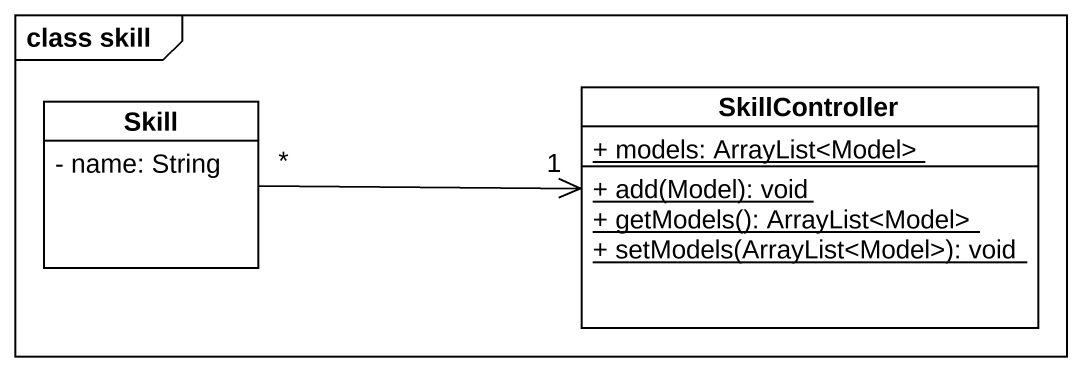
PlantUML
@startuml
mainframe class skill
hide circle
hide empty members
skinparam classAttributeIconSize 0
class Skill {
  - name: String
}
class SkillController {
  {static} + models: ArrayList<Model>
  {static} + add(Model): void
  {static} + getModels(): ArrayList<Model>
  {static} + setModels(ArrayList<Model>): void
}
Skill "*" -right-> "1" SkillController
@enduml
